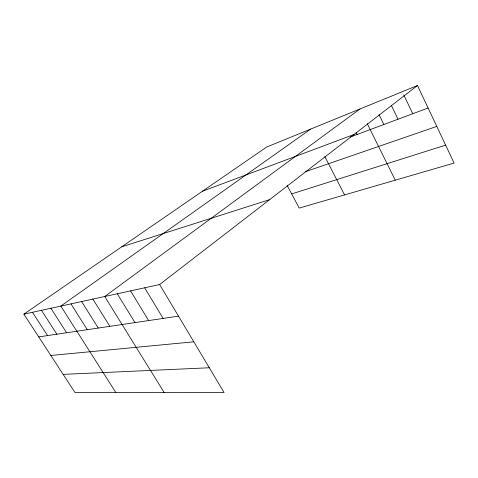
<?xml version="1.0" encoding="UTF-8"?>
<svg xmlns="http://www.w3.org/2000/svg" width="478" height="478" viewBox="0 0 478 478"><rect width="100%" height="100%" fill="white"/><g stroke="black" fill="none" stroke-linecap="round" stroke-linejoin="round"><path stroke-width="0.72" d="M159.634 284.535L224.057 392.486L74.938 392.462L23.9 314.148L159.634 284.535L417.485 85.514L454.1 163.07L299.228 208.091L287.224 185.566M360 108.96L104.748 296.509L164.133 392.48M310.682 129.084L60.825 306.087L115.813 392.468M23.9 314.148L266.688 147.027L417.485 85.514M202.475 191.23L354.049 134.473M350.428 136.965L428.103 108.01M305.382 171.704L436.79 126.407M121.705 246.821L269.592 199.661M291.67 193.907L445.627 145.127M38.73 336.9L178.497 316.137M50.841 355.483L193.811 341.806M63.15 374.376L209.304 367.761M32.468 312.277L47.579 335.586M41.461 310.312L56.858 334.206M50.901 308.256L66.597 332.76M70.965 303.877L87.289 329.689M81.63 301.552L98.283 328.057M92.875 299.097L109.862 326.337M117.295 293.773L134.987 322.602M130.578 290.875L148.646 320.571M144.667 287.798L163.123 318.42M324.837 156.581L344.572 194.91M356.11 132.526L357.084 134.485M367.247 123.599L395.252 180.176M379.012 114.63L383.846 124.507M391.386 105.53L398.019 119.225M403.832 95.062L412.759 113.728"/></g></svg>
